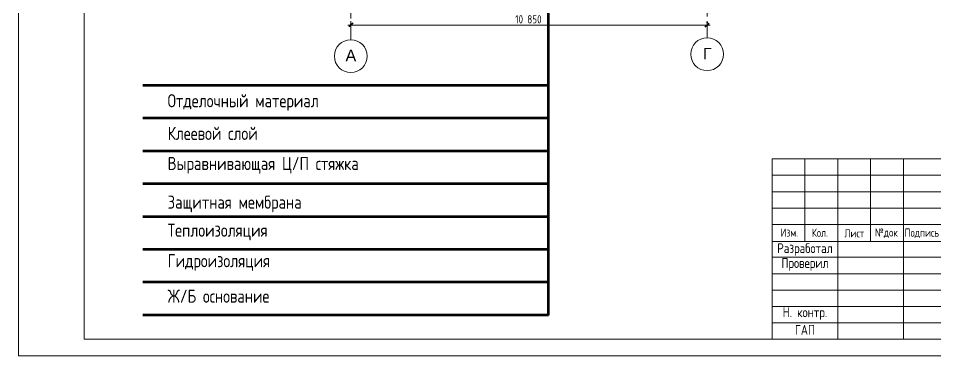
# Model space of a CAD drawing. Header units: feet. Extents: x -10410 to 374725, y -46422 to 88923.
# Drawn here: x 144876 to 172806, y -14688 to -4408 of the extents above; entities that cross this region are included whole.
import ezdxf

# ---------------------------------------------------------------- set-up
doc = ezdxf.new("R2010")
doc.units = ezdxf.units.FT
doc.header["$MEASUREMENT"] = 0
doc.linetypes.add('Штрихпунктирная', pattern=[670.277762, 352.777767, -176.388884, 0, -141.111112])
for name, color, linetype, lineweight in [('00_Ном._пера__120', 7, 'Continuous', 5), ('0_Ном._пера__120', 7, 'Continuous', 5), ('82323000_Ном._пера__1', 7, 'Continuous', 20), ('82323000_Ном._пера__120', 7, 'Continuous', 5), ('Маркер - Оси_Ном._пера__1', 7, 'Continuous', 20), ('Местность - Рельеф_Ном._пера__41', 7, 'Continuous', 80), ('Размер - Общий_Ном._пера__120', 7, 'Continuous', 5), ('Размер - Общий_Ном._пера__21', 7, 'Continuous', 40), ('Элемент Модели - Оси_Ном._пера__1', 7, 'Continuous', 20), ('Элемент Модели - Оси_Ном._пера__20', 1, 'Continuous', 0)]:
    doc.layers.add(name, color=color, linetype=linetype, lineweight=lineweight)
doc.layers.add('Размер - Общий', color=7, linetype='Continuous')
doc.layers.add('Элемент Модели - Оси_Ном._пера__94', color=7, linetype='Continuous', lineweight=5, true_color=0xdc4f00)
doc.styles.add('СГЕНЕРИР_СТИЛЬ_1', font='arial.ttf')
doc.styles.add('СГЕНЕРИР_СТИЛЬ_2', font='CS_Gost2304.shx')
doc.dimstyles.new('СГЕНЕРИР_СТИЛЬ__1', dxfattribs={"dimtxt": 250, "dimasz": 114, "dimexe": 0.18, "dimexo": 0, "dimgap": 0.09, "dimtad": 1, "dimtih": 1, "dimtoh": 1, "dimdec": 0, "dimzin": 0, "dimdsep": 46, "dimtxsty": 'СГЕНЕРИР_СТИЛЬ_2', "dimblk": 'ARROWHEAD_6', "dimblk1": 'ARROWHEAD_6', "dimblk2": 'ARROWHEAD_6', "dimcen": 0.09, "dimclrd": 7, "dimclre": 7, "dimclrt": 7, "dimazin": 0, "dimtfac": 1, "dimtdec": 4, "dimtmove": 0, "dimatfit": 3, "dimfxl": 1, "dimtolj": 1, "dimtzin": 0, "dimarcsym": 0})

# ---------------------------------------------------------------- blocks, each defined once
blk = doc.blocks.new('*D466')
at = {"layer": 'Размер - Общий_Ном._пера__120', "linetype": 'Continuous', "transparency": 16777216}
for p, q in [((154908, -4612), (154998, -4612)), ((154998, -4724), (154998, -4499)), ((154998, -4612), (165848, -4612)), ((165848, -4724), (165848, -4499)), ((165848, -4612), (165938, -4612))]:
    blk.add_line(p, q, dxfattribs=at)
at = {"layer": 'Размер - Общий_Ном._пера__21', "linetype": 'Continuous', "transparency": 16777216}
for p, q in [((155058, -4552), (154938, -4672)), ((165788, -4672), (165908, -4552))]:
    blk.add_line(p, q, dxfattribs=at)
at = {"layer": 'Размер - Общий_Ном._пера__120', "transparency": 16777216, "insert": (160005, -4562), "char_height": 250, "attachment_point": 7, "style": 'СГЕНЕРИР_СТИЛЬ_2'}
blk.add_mtext('\\A1;{\\FCS_Gost2304.shx|c204;10\xa0850}', dxfattribs=at)
blk = doc.blocks.new('ARROWHEAD_6')
at = {"color": 0, "linetype": 'Continuous', "lineweight": 0}
for p, q in [((0, 0), (-1, 0)), ((-0.5, -0.5), (0.5, 0.5))]:
    blk.add_line(p, q, dxfattribs=at)

msp = doc.modelspace()

# ---------------------------------------------------------------- linework, layer by layer
at = {"layer": '00_Ном._пера__120', "linetype": 'Continuous'}
for p, q in [((174322.80545, -9191.0657), (167827.22938, -9191.0657)), ((174322.80545, -9690.7254), (167827.22938, -9690.7254)), ((174322.80545, -10190.3851), (167827.22938, -10190.3851)), ((174322.80545, -11689.3642), (167827.22938, -11689.3642)), ((174322.80545, -12189.02389), (167827.22938, -12189.02389)), ((174322.80545, -12688.68359), (167827.22938, -12688.68359)), ((174322.80545, -13188.34329), (167827.22938, -13188.34329)), ((174322.80545, -13688.00299), (167827.22938, -13688.00299))]:
    msp.add_line(p, q, dxfattribs=at)
at = {"layer": '0_Ном._пера__120', "linetype": 'Continuous'}
for p, q in [((168826.54877, -11189.7045), (168826.54877, -8691.40601)), ((169825.86817, -14187.66269), (169825.86817, -8691.40601)), ((170825.18757, -11189.7045), (170825.18757, -8691.40601)), ((171824.50696, -14187.66269), (171824.50696, -8691.40601)), ((174322.80545, -10690.0448), (167827.22938, -10690.0448)), ((167832.52823, -11210.5609), (186319.93706, -11210.5609))]:
    msp.add_line(p, q, dxfattribs=at)
at = {"layer": '0_Ном._пера__120', "linetype": 'Continuous', "flags": 128}
msp.add_lwpolyline([(167832.52823, -14187.66269), (186319.93706, -14187.66269), (186319.93706, -8691.40601), (167832.52823, -8691.40601)], close=True, dxfattribs=at)
msp.add_lwpolyline([(167832.52823, -14187.66269), (186319.93706, -14187.66269), (186319.93706, -8691.40601), (167832.52823, -8691.40601)], close=True, dxfattribs=at)
at = {"layer": '82323000_Ном._пера__1', "linetype": 'Continuous'}
msp.add_line((144876.38895, 14687.66269), (144876.38895, -14687.66269), dxfattribs=at)
at = {"layer": '82323000_Ном._пера__120', "linetype": 'Continuous'}
for p, q in [((146876.38895, 14187.66269), (146876.38895, -14187.66269)), ((146876.38895, -14187.66269), (186319.93706, -14187.66269)), ((186819.93706, -14687.66269), (144876.38895, -14687.66269))]:
    msp.add_line(p, q, dxfattribs=at)
at = {"layer": 'Местность - Рельеф_Ном._пера__41', "linetype": 'Continuous'}
for p, q in [((161017.83487, -13452.76777), (161017.83487, -2700)), ((161017.83487, -6452.76777), (148663.73752, -6452.76777)), ((161017.83487, -7452.76777), (148663.73752, -7452.76777)), ((161017.83487, -8452.76777), (148663.73752, -8452.76777)), ((161017.83487, -9452.76777), (148663.73752, -9452.76777)), ((161017.83487, -9452.76777), (148663.73752, -9452.76777)), ((161017.83487, -10452.76777), (148663.73752, -10452.76777)), ((161017.83487, -10452.76777), (148663.73752, -10452.76777)), ((161017.83487, -11452.76777), (148663.73752, -11452.76777)), ((161017.83487, -12452.76777), (148663.73752, -12452.76777)), ((161017.83487, -13452.76777), (148663.73752, -13452.76777))]:
    msp.add_line(p, q, dxfattribs=at)
at = {"layer": 'Элемент Модели - Оси_Ном._пера__20', "linetype": 'Continuous'}
for centre in [(165848.16301, -5502.30698), (154998.16301, -5559.89003)]:
    msp.add_circle(centre, 500, dxfattribs=at)
at = {"layer": 'Элемент Модели - Оси_Ном._пера__94', "linetype": 'Штрихпунктирная'}
for p, q in [((154998.16301, -4059.89003), (154998.16301, -5059.89003)), ((165848.16301, -4002.30698), (165848.16301, -5002.30698))]:
    msp.add_line(p, q, dxfattribs=at)

# ---------------------------------------------------------------- texts
at = {"layer": 'Маркер - Оси_Ном._пера__1', "linetype": 'Continuous', "style": 'СГЕНЕРИР_СТИЛЬ_2'}
for s, insert, char_height, attachment_point in [('\\A1;{\\FCS_Gost2304.shx;Отделочный материал}', (149421.86579, -6973.52162), 400, 4), ('\\A1;{\\FCS_Gost2304.shx;Клеевой слой}', (149421.86579, -7914.90051), 400, 4), ('\\A1;{\\FCS_Gost2304.shx;Выравнивающая Ц/П стяжка}', (149421.86579, -8885.63766), 400, 4), ('\\A1;{\\FCS_Gost2304.shx;Защитная мембрана}', (149421.86579, -10063.81184), 400, 4), ('\\A1;{\\pt7750.22;\\FCS_Gost2304.shx;Теплоизоляция}', (149421.86579, -10918.53372), 400, 4), ('\\A1;{\\FCS_Gost2304.shx;Изм.}', (168351.61203, -10936.2095), 250, 5), ('\\A1;{\\FCS_Gost2304.shx;Кол.}', (169280.40266, -10942.3995), 250, 5), ('\\A1;{\\FCS_Gost2304.shx;Лист}', (170332.23494, -10957.88108), 250, 5), ('\\A1;{\\FCS_Gost2304.shx;№док}', (171304.82842, -10953.14315), 250, 5), ('\\A1;{\\FCS_Gost2304.shx;Подпись}', (171861.57399, -10957.88108), 250, 4), ('\\A1;{\\FCS_Gost2304.shx;Разработал}', (168826.54877, -11453.86832), 300, 5), ('\\A1;{\\FCS_Gost2304.shx;Гидроизоляция}', (149421.86579, -11848.88632), 400, 4), ('\\A1;{\\FCS_Gost2304.shx;Проверил}', (168826.54877, -11905.95145), 300, 5), ('\\A1;{\\FCS_Gost2304.shx;Ж/Б основание}', (149421.86579, -12874.33188), 400, 4), ('\\A1;{\\FCS_Gost2304.shx;Н. контр.}', (168826.54877, -13405.95145), 300, 5), ('\\A1;{\\FCS_Gost2304.shx;ГАП}', (168826.54877, -13900.90599), 300, 5)]:
    msp.add_mtext(s, dxfattribs=dict(at, insert=insert, char_height=char_height, attachment_point=attachment_point))
at = {"layer": 'Элемент Модели - Оси_Ном._пера__1', "linetype": 'Continuous', "char_height": 350, "attachment_point": 7, "style": 'СГЕНЕРИР_СТИЛЬ_1'}
for s, insert in [('\\A1;{\\fArial|b0|i0|c204|p38;А}', (154838.16278, -5714.88825)), ('\\A1;{\\fArial|b0|i0|c204|p38;Г}', (165718.56249, -5657.30521))]:
    msp.add_mtext(s, dxfattribs=dict(at, insert=insert))

# ---------------------------------------------------------------- dimensions: what is measured, and where the dimension line sits
at = {"layer": 'Размер - Общий', "linetype": 'Continuous'}
dim = msp.add_linear_dim(base=(165848.16301, -4611.84213), p1=(154998.16301, -5059.89003), p2=(165848.16301, -5002.30698), dimstyle='СГЕНЕРИР_СТИЛЬ__1', dxfattribs=at)
dim.commit()
dim.dimension.update_dxf_attribs({"geometry": '*D466', "text_midpoint": (160527.26673, -4436.84213), "dimtype": 160})

doc.saveas('drawing.dxf')
